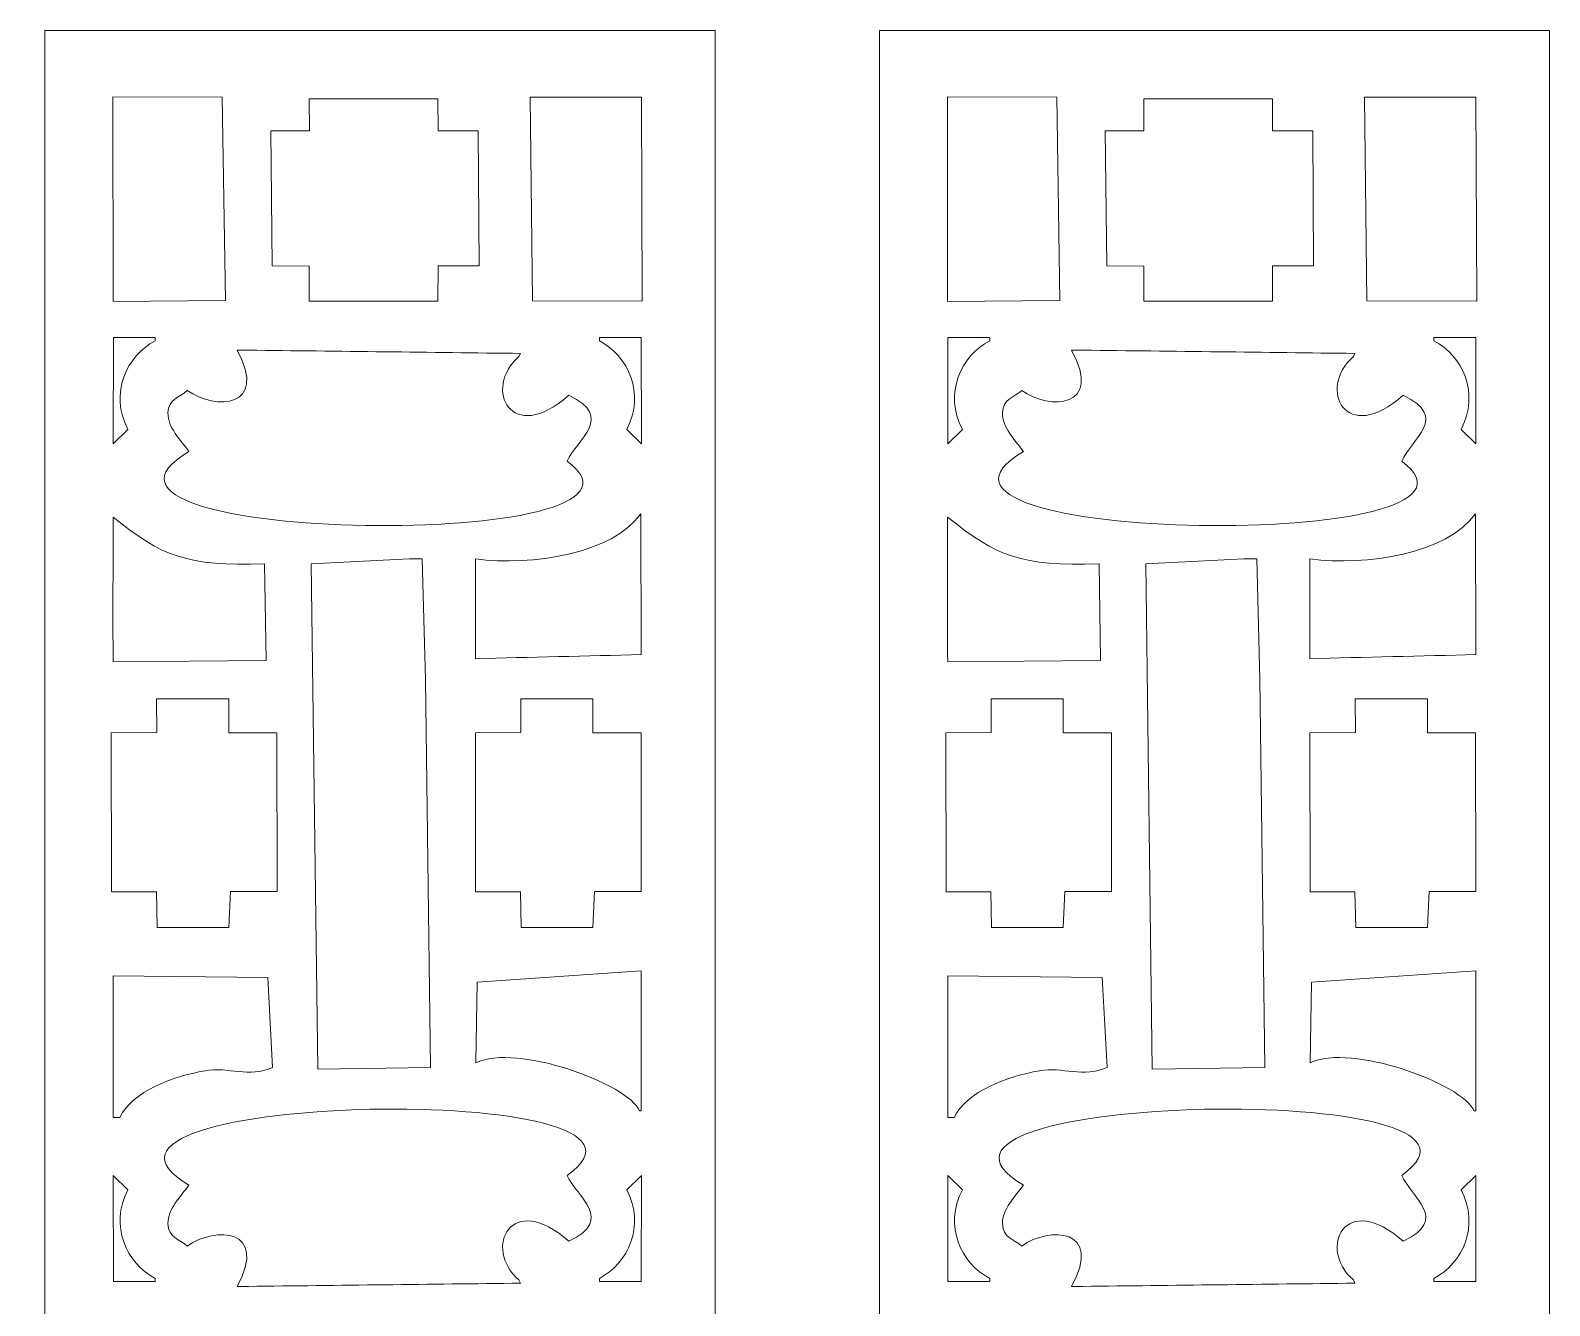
# Model space of a CAD drawing. Header units: centimetres. Extents: x 20.4 to 27.5, y -9.5 to 9.5.
# Drawn here: x 20.38 to 27.5, y 3.52 to 9.5 of the extents above; entities that cross this region are included whole.
import ezdxf

# ---------------------------------------------------------------- set-up
doc = ezdxf.new("R2010")
doc.units = ezdxf.units.CM
doc.header["$MEASUREMENT"] = 0
doc.layers.add('layer 1', color=7, linetype='Continuous')

msp = doc.modelspace()

# ---------------------------------------------------------------- linework, layer by layer
at = {"layer": 'layer 1', "color": 250, "lineweight": 9}
for points, knots in [([(20.44634, 9.5), (20.44634, 9.5), (23.58833, 9.5), (23.58833, 9.5), (23.58833, 9.5), (23.58833, 9.5), (23.58833, -9.5), (23.58833, -9.5), (23.58833, -9.5), (23.58833, -9.5), (20.44634, -9.5), (20.44634, -9.5), (20.44634, -9.5), (20.44634, -9.5), (20.44634, 9.5), (20.44634, 9.5)], [0, 0, 0, 0, 0.2, 0.2, 0.2, 0.2, 0.4, 0.4, 0.4, 0.4, 0.6, 0.6, 0.6, 0.6, 1, 1, 1, 1]), ([(24.35801, 9.5), (24.35801, 9.5), (27.5, 9.5), (27.5, 9.5), (27.5, 9.5), (27.5, 9.5), (27.5, -9.5), (27.5, -9.5), (27.5, -9.5), (27.5, -9.5), (24.35801, -9.5), (24.35801, -9.5), (24.35801, -9.5), (24.35801, -9.5), (24.35801, 9.5), (24.35801, 9.5)], [0, 0, 0, 0, 0.2, 0.2, 0.2, 0.2, 0.4, 0.4, 0.4, 0.4, 0.6, 0.6, 0.6, 0.6, 1, 1, 1, 1]), ([(20.76526, 9.1879), (20.76526, 9.1879), (20.76581, 8.22948), (20.76581, 8.22948), (20.76581, 8.22948), (20.76581, 8.22948), (21.2925, 8.2329), (21.2925, 8.2329), (21.2925, 8.2329), (21.2925, 8.2329), (21.27756, 9.18622), (21.27756, 9.18622), (21.27756, 9.18622), (21.27756, 9.18622), (20.76526, 9.1879), (20.76526, 9.1879)], [0, 0, 0, 0, 0.2, 0.2, 0.2, 0.2, 0.4, 0.4, 0.4, 0.4, 0.6, 0.6, 0.6, 0.6, 1, 1, 1, 1]), ([(21.68576, 9.17957), (21.68576, 9.17957), (21.68611, 9.02903), (21.68611, 9.02903), (21.68611, 9.02903), (21.68611, 9.02903), (21.50506, 9.02926), (21.50506, 9.02926), (21.50506, 9.02926), (21.50506, 9.02926), (21.51196, 8.3955), (21.51196, 8.3955), (21.51196, 8.3955), (21.51196, 8.3955), (21.68552, 8.39482), (21.68552, 8.39482), (21.68552, 8.39482), (21.68552, 8.39482), (21.68563, 8.23016), (21.68563, 8.23016), (21.68563, 8.23016), (21.68563, 8.23016), (22.28887, 8.22971), (22.28887, 8.22971), (22.28887, 8.22971), (22.28887, 8.22971), (22.28976, 8.39569), (22.28976, 8.39569), (22.28976, 8.39569), (22.28976, 8.39569), (22.48167, 8.39612), (22.48167, 8.39612), (22.48167, 8.39612), (22.48167, 8.39612), (22.47782, 9.0289), (22.47782, 9.0289), (22.47782, 9.0289), (22.47782, 9.0289), (22.28918, 9.02865), (22.28918, 9.02865), (22.28918, 9.02865), (22.28918, 9.02865), (22.2888, 9.17957), (22.2888, 9.17957), (22.2888, 9.17957), (22.2888, 9.17957), (21.68576, 9.17957), (21.68576, 9.17957)], [0, 0, 0, 0, 0.0769231, 0.0769231, 0.0769231, 0.0769231, 0.1538462, 0.1538462, 0.1538462, 0.1538462, 0.2307692, 0.2307692, 0.2307692, 0.2307692, 0.3076923, 0.3076923, 0.3076923, 0.3076923, 0.3846154, 0.3846154, 0.3846154, 0.3846154, 0.4615385, 0.4615385, 0.4615385, 0.4615385, 0.5384615, 0.5384615, 0.5384615, 0.5384615, 0.6153846, 0.6153846, 0.6153846, 0.6153846, 0.6923077, 0.6923077, 0.6923077, 0.6923077, 0.7692308, 0.7692308, 0.7692308, 0.7692308, 0.8461538, 0.8461538, 0.8461538, 0.8461538, 1, 1, 1, 1]), ([(22.72125, 9.18654), (22.72125, 9.18654), (22.73166, 8.23158), (22.73166, 8.23158), (22.73166, 8.23158), (22.73166, 8.23158), (23.2469, 8.22991), (23.2469, 8.22991), (23.2469, 8.22991), (23.2469, 8.22991), (23.24274, 9.18695), (23.24274, 9.18695), (23.24274, 9.18695), (23.24274, 9.18695), (22.72125, 9.18654), (22.72125, 9.18654)], [0, 0, 0, 0, 0.2, 0.2, 0.2, 0.2, 0.4, 0.4, 0.4, 0.4, 0.6, 0.6, 0.6, 0.6, 1, 1, 1, 1]), ([(20.83543, 7.62918), (20.74727, 7.79848), (20.82848, 7.97373), (20.96371, 8.04421), (20.96371, 8.04421), (20.96371, 8.04923), (20.96371, 8.05426), (20.96371, 8.05929), (20.96371, 8.05929), (20.96371, 8.05929), (20.76747, 8.05929), (20.76747, 8.05929), (20.76747, 8.05929), (20.76747, 8.05929), (20.76676, 7.5617), (20.76676, 7.5617), (20.76676, 7.5617), (20.76676, 7.5617), (20.83543, 7.62918), (20.83543, 7.62918)], [0, 0, 0, 0, 0.1666667, 0.1666667, 0.1666667, 0.1666667, 0.3333333, 0.3333333, 0.3333333, 0.3333333, 0.5, 0.5, 0.5, 0.5, 0.6666667, 0.6666667, 0.6666667, 0.6666667, 1, 1, 1, 1]), ([(23.17386, 7.62918), (23.26202, 7.79848), (23.18081, 7.97373), (23.04558, 8.04421), (23.04558, 8.04421), (23.04558, 8.04923), (23.04558, 8.05426), (23.04558, 8.05929), (23.04558, 8.05929), (23.04558, 8.05929), (23.24182, 8.05929), (23.24182, 8.05929), (23.24182, 8.05929), (23.24182, 8.05929), (23.24253, 7.5617), (23.24253, 7.5617), (23.24253, 7.5617), (23.24253, 7.5617), (23.17386, 7.62918), (23.17386, 7.62918)], [0, 0, 0, 0, 0.1666667, 0.1666667, 0.1666667, 0.1666667, 0.3333333, 0.3333333, 0.3333333, 0.3333333, 0.5, 0.5, 0.5, 0.5, 0.6666667, 0.6666667, 0.6666667, 0.6666667, 1, 1, 1, 1]), ([(21.12136, 7.52522), (21.0838, 7.57888), (21.02079, 7.63859), (21.02331, 7.70629), (21.02331, 7.70629), (21.02582, 7.77398), (21.07447, 7.77557), (21.11386, 7.81192), (21.11386, 7.81192), (21.2457, 7.71634), (21.49529, 7.72971), (21.34778, 8.00056), (21.34778, 8.00056), (21.36538, 8.00056), (21.38299, 8.00056), (21.40061, 8.00056), (21.40061, 8.00056), (21.82564, 7.99553), (22.25079, 7.99051), (22.67584, 7.98546), (22.67584, 7.98546), (22.67584, 7.98546), (22.66828, 7.97038), (22.66828, 7.97038), (22.66828, 7.97038), (22.49668, 7.8201), (22.63251, 7.54877), (22.9022, 7.78928), (22.9022, 7.78928), (23.12021, 7.68659), (22.93982, 7.58298), (22.89482, 7.4799), (22.89482, 7.4799), (23.47699, 7.05111), (20.37831, 7.08994), (21.12136, 7.52522)], [0, 0, 0, 0, 0.1, 0.1, 0.1, 0.1, 0.2, 0.2, 0.2, 0.2, 0.3, 0.3, 0.3, 0.3, 0.4, 0.4, 0.4, 0.4, 0.5, 0.5, 0.5, 0.5, 0.6, 0.6, 0.6, 0.6, 0.7, 0.7, 0.7, 0.7, 0.8, 0.8, 0.8, 0.8, 1, 1, 1, 1]), ([(21.47606, 6.99916), (21.10665, 6.98839), (21.00132, 7.03046), (20.76656, 7.218), (20.76656, 7.218), (20.76656, 7.03417), (20.76356, 6.75097), (20.76663, 6.53906), (20.76663, 6.53906), (20.76663, 6.53906), (21.4836, 6.54642), (21.4836, 6.54642), (21.4836, 6.54642), (21.4836, 6.54642), (21.47606, 6.99916), (21.47606, 6.99916)], [0, 0, 0, 0, 0.2, 0.2, 0.2, 0.2, 0.4, 0.4, 0.4, 0.4, 0.6, 0.6, 0.6, 0.6, 1, 1, 1, 1]), ([(23.24023, 7.23308), (23.10723, 7.04746), (22.72872, 6.98673), (22.46455, 7.0218), (22.46455, 7.0218), (22.46455, 7.0218), (22.46455, 6.55397), (22.46455, 6.55397), (22.46455, 6.55397), (22.71606, 6.56151), (22.9904, 6.56621), (23.24189, 6.57377), (23.24189, 6.57377), (23.24189, 6.57377), (23.24023, 7.23308), (23.24023, 7.23308)], [0, 0, 0, 0, 0.2, 0.2, 0.2, 0.2, 0.4, 0.4, 0.4, 0.4, 0.6, 0.6, 0.6, 0.6, 1, 1, 1, 1]), ([(22.15518, 7.0218), (22.15518, 7.0218), (21.69488, 6.99916), (21.69488, 6.99916), (21.69488, 6.99916), (21.69488, 6.99916), (21.72507, 4.6298), (21.72507, 4.6298), (21.72507, 4.6298), (21.72507, 4.6298), (22.25327, 4.63734), (22.25327, 4.63734), (22.25327, 4.63734), (22.25327, 4.63734), (22.23063, 6.45587), (22.23063, 6.45587), (22.23063, 6.45587), (22.23063, 6.45587), (22.21554, 7.0218), (22.21554, 7.0218), (22.21554, 7.0218), (22.21554, 7.0218), (22.15518, 7.0218), (22.15518, 7.0218)], [0, 0, 0, 0, 0.1428571, 0.1428571, 0.1428571, 0.1428571, 0.2857143, 0.2857143, 0.2857143, 0.2857143, 0.4285714, 0.4285714, 0.4285714, 0.4285714, 0.5714286, 0.5714286, 0.5714286, 0.5714286, 0.7142857, 0.7142857, 0.7142857, 0.7142857, 1, 1, 1, 1]), ([(20.97282, 5.29434), (20.97282, 5.29434), (21.30861, 5.29382), (21.30861, 5.29382), (21.30861, 5.29382), (21.30861, 5.29382), (21.31616, 5.46205), (21.31616, 5.46205), (21.31616, 5.46205), (21.31616, 5.46205), (21.53498, 5.46192), (21.53498, 5.46192), (21.53498, 5.46192), (21.53498, 5.46192), (21.53413, 6.20686), (21.53413, 6.20686), (21.53413, 6.20686), (21.53413, 6.20686), (21.30861, 6.20686), (21.30861, 6.20686), (21.30861, 6.20686), (21.30861, 6.20686), (21.30861, 6.36532), (21.30861, 6.36532), (21.30861, 6.36532), (21.30861, 6.36532), (20.97009, 6.36531), (20.97009, 6.36531), (20.97009, 6.36531), (20.97009, 6.36531), (20.97094, 6.2082), (20.97094, 6.2082), (20.97094, 6.2082), (20.97094, 6.2082), (20.75777, 6.20631), (20.75777, 6.20631), (20.75777, 6.20631), (20.75777, 6.20631), (20.75884, 5.46121), (20.75884, 5.46121), (20.75884, 5.46121), (20.75884, 5.46121), (20.96905, 5.46117), (20.96905, 5.46117), (20.96905, 5.46117), (20.96905, 5.46117), (20.97282, 5.29434), (20.97282, 5.29434)], [0, 0, 0, 0, 0.0769231, 0.0769231, 0.0769231, 0.0769231, 0.1538462, 0.1538462, 0.1538462, 0.1538462, 0.2307692, 0.2307692, 0.2307692, 0.2307692, 0.3076923, 0.3076923, 0.3076923, 0.3076923, 0.3846154, 0.3846154, 0.3846154, 0.3846154, 0.4615385, 0.4615385, 0.4615385, 0.4615385, 0.5384615, 0.5384615, 0.5384615, 0.5384615, 0.6153846, 0.6153846, 0.6153846, 0.6153846, 0.6923077, 0.6923077, 0.6923077, 0.6923077, 0.7692308, 0.7692308, 0.7692308, 0.7692308, 0.8461538, 0.8461538, 0.8461538, 0.8461538, 1, 1, 1, 1]), ([(22.6796, 5.29434), (22.6796, 5.29434), (23.0154, 5.29382), (23.0154, 5.29382), (23.0154, 5.29382), (23.0154, 5.29382), (23.02294, 5.46205), (23.02294, 5.46205), (23.02294, 5.46205), (23.02294, 5.46205), (23.24176, 5.46192), (23.24176, 5.46192), (23.24176, 5.46192), (23.24176, 5.46192), (23.24091, 6.20686), (23.24091, 6.20686), (23.24091, 6.20686), (23.24091, 6.20686), (23.0154, 6.20686), (23.0154, 6.20686), (23.0154, 6.20686), (23.0154, 6.20686), (23.0154, 6.36532), (23.0154, 6.36532), (23.0154, 6.36532), (23.0154, 6.36532), (22.67687, 6.36531), (22.67687, 6.36531), (22.67687, 6.36531), (22.67687, 6.36531), (22.67773, 6.2082), (22.67773, 6.2082), (22.67773, 6.2082), (22.67773, 6.2082), (22.46455, 6.20631), (22.46455, 6.20631), (22.46455, 6.20631), (22.46455, 6.20631), (22.46562, 5.46121), (22.46562, 5.46121), (22.46562, 5.46121), (22.46562, 5.46121), (22.67584, 5.46117), (22.67584, 5.46117), (22.67584, 5.46117), (22.67584, 5.46117), (22.6796, 5.29434), (22.6796, 5.29434)], [0, 0, 0, 0, 0.0769231, 0.0769231, 0.0769231, 0.0769231, 0.1538462, 0.1538462, 0.1538462, 0.1538462, 0.2307692, 0.2307692, 0.2307692, 0.2307692, 0.3076923, 0.3076923, 0.3076923, 0.3076923, 0.3846154, 0.3846154, 0.3846154, 0.3846154, 0.4615385, 0.4615385, 0.4615385, 0.4615385, 0.5384615, 0.5384615, 0.5384615, 0.5384615, 0.6153846, 0.6153846, 0.6153846, 0.6153846, 0.6923077, 0.6923077, 0.6923077, 0.6923077, 0.7692308, 0.7692308, 0.7692308, 0.7692308, 0.8461538, 0.8461538, 0.8461538, 0.8461538, 1, 1, 1, 1]), ([(20.76676, 5.06745), (20.76676, 4.84613), (20.76676, 4.62476), (20.76676, 4.40342), (20.76676, 4.40342), (20.77681, 4.40342), (20.78688, 4.40342), (20.79694, 4.40342), (20.79694, 4.40342), (20.85928, 4.52666), (21.04195, 4.59452), (21.19687, 4.62226), (21.19687, 4.62226), (21.30562, 4.64173), (21.40228, 4.58744), (21.51378, 4.63734), (21.51378, 4.63734), (21.51378, 4.63734), (21.49116, 5.05991), (21.49116, 5.05991), (21.49116, 5.05991), (21.49116, 5.05991), (20.76676, 5.06745), (20.76676, 5.06745)], [0, 0, 0, 0, 0.1428571, 0.1428571, 0.1428571, 0.1428571, 0.2857143, 0.2857143, 0.2857143, 0.2857143, 0.4285714, 0.4285714, 0.4285714, 0.4285714, 0.5714286, 0.5714286, 0.5714286, 0.5714286, 0.7142857, 0.7142857, 0.7142857, 0.7142857, 1, 1, 1, 1]), ([(22.47209, 5.03727), (22.47209, 5.03727), (22.46605, 4.65922), (22.46605, 4.65922), (22.46605, 4.65922), (22.6563, 4.75298), (23.18197, 4.56077), (23.23422, 4.4336), (23.23422, 4.4336), (23.23674, 4.4336), (23.23925, 4.4336), (23.24176, 4.4336), (23.24176, 4.4336), (23.24176, 4.4336), (23.24176, 5.09009), (23.24176, 5.09009), (23.24176, 5.09009), (23.24176, 5.09009), (22.47209, 5.03727), (22.47209, 5.03727)], [0, 0, 0, 0, 0.1666667, 0.1666667, 0.1666667, 0.1666667, 0.3333333, 0.3333333, 0.3333333, 0.3333333, 0.5, 0.5, 0.5, 0.5, 0.6666667, 0.6666667, 0.6666667, 0.6666667, 1, 1, 1, 1]), ([(21.12136, 4.08646), (21.0838, 4.0328), (21.02079, 3.97309), (21.02331, 3.9054), (21.02331, 3.9054), (21.02582, 3.8377), (21.07447, 3.83612), (21.11386, 3.79976), (21.11386, 3.79976), (21.2457, 3.89534), (21.49529, 3.88197), (21.34778, 3.61112), (21.34778, 3.61112), (21.36538, 3.61112), (21.38299, 3.61112), (21.40061, 3.61112), (21.40061, 3.61112), (21.82564, 3.61615), (22.25079, 3.62118), (22.67584, 3.62622), (22.67584, 3.62622), (22.67584, 3.62622), (22.66828, 3.64131), (22.66828, 3.64131), (22.66828, 3.64131), (22.49668, 3.79158), (22.63251, 4.06291), (22.9022, 3.82241), (22.9022, 3.82241), (23.12021, 3.9251), (22.93982, 4.0287), (22.89482, 4.13178), (22.89482, 4.13178), (23.537, 4.5824), (20.37831, 4.52174), (21.12136, 4.08646)], [0, 0, 0, 0, 0.1, 0.1, 0.1, 0.1, 0.2, 0.2, 0.2, 0.2, 0.3, 0.3, 0.3, 0.3, 0.4, 0.4, 0.4, 0.4, 0.5, 0.5, 0.5, 0.5, 0.6, 0.6, 0.6, 0.6, 0.7, 0.7, 0.7, 0.7, 0.8, 0.8, 0.8, 0.8, 1, 1, 1, 1]), ([(20.83543, 4.06387), (20.74727, 3.89458), (20.82848, 3.71932), (20.96371, 3.64885), (20.96371, 3.64885), (20.96371, 3.64382), (20.96371, 3.63879), (20.96371, 3.63376), (20.96371, 3.63376), (20.96371, 3.63376), (20.76747, 3.63376), (20.76747, 3.63376), (20.76747, 3.63376), (20.76747, 3.63376), (20.76676, 4.13135), (20.76676, 4.13135), (20.76676, 4.13135), (20.76676, 4.13135), (20.83543, 4.06387), (20.83543, 4.06387)], [0, 0, 0, 0, 0.1666667, 0.1666667, 0.1666667, 0.1666667, 0.3333333, 0.3333333, 0.3333333, 0.3333333, 0.5, 0.5, 0.5, 0.5, 0.6666667, 0.6666667, 0.6666667, 0.6666667, 1, 1, 1, 1]), ([(23.17386, 4.06387), (23.26202, 3.89458), (23.18081, 3.71932), (23.04558, 3.64885), (23.04558, 3.64885), (23.04558, 3.64382), (23.04558, 3.63879), (23.04558, 3.63376), (23.04558, 3.63376), (23.04558, 3.63376), (23.24182, 3.63376), (23.24182, 3.63376), (23.24182, 3.63376), (23.24182, 3.63376), (23.24253, 4.13135), (23.24253, 4.13135), (23.24253, 4.13135), (23.24253, 4.13135), (23.17386, 4.06387), (23.17386, 4.06387)], [0, 0, 0, 0, 0.1666667, 0.1666667, 0.1666667, 0.1666667, 0.3333333, 0.3333333, 0.3333333, 0.3333333, 0.5, 0.5, 0.5, 0.5, 0.6666667, 0.6666667, 0.6666667, 0.6666667, 1, 1, 1, 1])]:
    msp.add_open_spline(points, degree=3, knots=knots, dxfattribs=at)
at = {"layer": 'layer 1', "color": 7, "lineweight": 9}
for points, knots in [([(24.67693, 9.1879), (24.67693, 9.1879), (24.67748, 8.22948), (24.67748, 8.22948), (24.67748, 8.22948), (24.67748, 8.22948), (25.20417, 8.2329), (25.20417, 8.2329), (25.20417, 8.2329), (25.20417, 8.2329), (25.18923, 9.18622), (25.18923, 9.18622), (25.18923, 9.18622), (25.18923, 9.18622), (24.67693, 9.1879), (24.67693, 9.1879)], [0, 0, 0, 0, 0.2, 0.2, 0.2, 0.2, 0.4, 0.4, 0.4, 0.4, 0.6, 0.6, 0.6, 0.6, 1, 1, 1, 1]), ([(25.59743, 9.17957), (25.59743, 9.17957), (25.59778, 9.02903), (25.59778, 9.02903), (25.59778, 9.02903), (25.59778, 9.02903), (25.41673, 9.02926), (25.41673, 9.02926), (25.41673, 9.02926), (25.41673, 9.02926), (25.42363, 8.3955), (25.42363, 8.3955), (25.42363, 8.3955), (25.42363, 8.3955), (25.59719, 8.39482), (25.59719, 8.39482), (25.59719, 8.39482), (25.59719, 8.39482), (25.5973, 8.23016), (25.5973, 8.23016), (25.5973, 8.23016), (25.5973, 8.23016), (26.20054, 8.22971), (26.20054, 8.22971), (26.20054, 8.22971), (26.20054, 8.22971), (26.20143, 8.39569), (26.20143, 8.39569), (26.20143, 8.39569), (26.20143, 8.39569), (26.39334, 8.39612), (26.39334, 8.39612), (26.39334, 8.39612), (26.39334, 8.39612), (26.38949, 9.0289), (26.38949, 9.0289), (26.38949, 9.0289), (26.38949, 9.0289), (26.20085, 9.02865), (26.20085, 9.02865), (26.20085, 9.02865), (26.20085, 9.02865), (26.20047, 9.17957), (26.20047, 9.17957), (26.20047, 9.17957), (26.20047, 9.17957), (25.59743, 9.17957), (25.59743, 9.17957)], [0, 0, 0, 0, 0.0769231, 0.0769231, 0.0769231, 0.0769231, 0.1538462, 0.1538462, 0.1538462, 0.1538462, 0.2307692, 0.2307692, 0.2307692, 0.2307692, 0.3076923, 0.3076923, 0.3076923, 0.3076923, 0.3846154, 0.3846154, 0.3846154, 0.3846154, 0.4615385, 0.4615385, 0.4615385, 0.4615385, 0.5384615, 0.5384615, 0.5384615, 0.5384615, 0.6153846, 0.6153846, 0.6153846, 0.6153846, 0.6923077, 0.6923077, 0.6923077, 0.6923077, 0.7692308, 0.7692308, 0.7692308, 0.7692308, 0.8461538, 0.8461538, 0.8461538, 0.8461538, 1, 1, 1, 1]), ([(26.63292, 9.18654), (26.63292, 9.18654), (26.64333, 8.23158), (26.64333, 8.23158), (26.64333, 8.23158), (26.64333, 8.23158), (27.15857, 8.22991), (27.15857, 8.22991), (27.15857, 8.22991), (27.15857, 8.22991), (27.15441, 9.18695), (27.15441, 9.18695), (27.15441, 9.18695), (27.15441, 9.18695), (26.63292, 9.18654), (26.63292, 9.18654)], [0, 0, 0, 0, 0.2, 0.2, 0.2, 0.2, 0.4, 0.4, 0.4, 0.4, 0.6, 0.6, 0.6, 0.6, 1, 1, 1, 1]), ([(24.7471, 7.62918), (24.65894, 7.79848), (24.74015, 7.97373), (24.87538, 8.04421), (24.87538, 8.04421), (24.87538, 8.04923), (24.87538, 8.05426), (24.87538, 8.05929), (24.87538, 8.05929), (24.87538, 8.05929), (24.67914, 8.05929), (24.67914, 8.05929), (24.67914, 8.05929), (24.67914, 8.05929), (24.67843, 7.5617), (24.67843, 7.5617), (24.67843, 7.5617), (24.67843, 7.5617), (24.7471, 7.62918), (24.7471, 7.62918)], [0, 0, 0, 0, 0.1666667, 0.1666667, 0.1666667, 0.1666667, 0.3333333, 0.3333333, 0.3333333, 0.3333333, 0.5, 0.5, 0.5, 0.5, 0.6666667, 0.6666667, 0.6666667, 0.6666667, 1, 1, 1, 1]), ([(27.08553, 7.62918), (27.17369, 7.79848), (27.09248, 7.97373), (26.95725, 8.04421), (26.95725, 8.04421), (26.95725, 8.04923), (26.95725, 8.05426), (26.95725, 8.05929), (26.95725, 8.05929), (26.95725, 8.05929), (27.15349, 8.05929), (27.15349, 8.05929), (27.15349, 8.05929), (27.15349, 8.05929), (27.1542, 7.5617), (27.1542, 7.5617), (27.1542, 7.5617), (27.1542, 7.5617), (27.08553, 7.62918), (27.08553, 7.62918)], [0, 0, 0, 0, 0.1666667, 0.1666667, 0.1666667, 0.1666667, 0.3333333, 0.3333333, 0.3333333, 0.3333333, 0.5, 0.5, 0.5, 0.5, 0.6666667, 0.6666667, 0.6666667, 0.6666667, 1, 1, 1, 1]), ([(25.03303, 7.52522), (24.99547, 7.57888), (24.93246, 7.63859), (24.93498, 7.70629), (24.93498, 7.70629), (24.93749, 7.77398), (24.98614, 7.77557), (25.02553, 7.81192), (25.02553, 7.81192), (25.15737, 7.71634), (25.40696, 7.72971), (25.25945, 8.00056), (25.25945, 8.00056), (25.27705, 8.00056), (25.29466, 8.00056), (25.31228, 8.00056), (25.31228, 8.00056), (25.73731, 7.99553), (26.16246, 7.99051), (26.58751, 7.98546), (26.58751, 7.98546), (26.58751, 7.98546), (26.57995, 7.97038), (26.57995, 7.97038), (26.57995, 7.97038), (26.40835, 7.8201), (26.54418, 7.54877), (26.81387, 7.78928), (26.81387, 7.78928), (27.03188, 7.68659), (26.85149, 7.58298), (26.80649, 7.4799), (26.80649, 7.4799), (27.38866, 7.05111), (24.28998, 7.08994), (25.03303, 7.52522)], [0, 0, 0, 0, 0.1, 0.1, 0.1, 0.1, 0.2, 0.2, 0.2, 0.2, 0.3, 0.3, 0.3, 0.3, 0.4, 0.4, 0.4, 0.4, 0.5, 0.5, 0.5, 0.5, 0.6, 0.6, 0.6, 0.6, 0.7, 0.7, 0.7, 0.7, 0.8, 0.8, 0.8, 0.8, 1, 1, 1, 1]), ([(25.38773, 6.99916), (25.01832, 6.98839), (24.91299, 7.03046), (24.67823, 7.218), (24.67823, 7.218), (24.67823, 7.03417), (24.67523, 6.75097), (24.6783, 6.53906), (24.6783, 6.53906), (24.6783, 6.53906), (25.39527, 6.54642), (25.39527, 6.54642), (25.39527, 6.54642), (25.39527, 6.54642), (25.38773, 6.99916), (25.38773, 6.99916)], [0, 0, 0, 0, 0.2, 0.2, 0.2, 0.2, 0.4, 0.4, 0.4, 0.4, 0.6, 0.6, 0.6, 0.6, 1, 1, 1, 1]), ([(27.1519, 7.23308), (27.0189, 7.04746), (26.64039, 6.98673), (26.37622, 7.0218), (26.37622, 7.0218), (26.37622, 7.0218), (26.37622, 6.55397), (26.37622, 6.55397), (26.37622, 6.55397), (26.62773, 6.56151), (26.90207, 6.56621), (27.15356, 6.57377), (27.15356, 6.57377), (27.15356, 6.57377), (27.1519, 7.23308), (27.1519, 7.23308)], [0, 0, 0, 0, 0.2, 0.2, 0.2, 0.2, 0.4, 0.4, 0.4, 0.4, 0.6, 0.6, 0.6, 0.6, 1, 1, 1, 1]), ([(26.06685, 7.0218), (26.06685, 7.0218), (25.60655, 6.99916), (25.60655, 6.99916), (25.60655, 6.99916), (25.60655, 6.99916), (25.63674, 4.6298), (25.63674, 4.6298), (25.63674, 4.6298), (25.63674, 4.6298), (26.16494, 4.63734), (26.16494, 4.63734), (26.16494, 4.63734), (26.16494, 4.63734), (26.1423, 6.45587), (26.1423, 6.45587), (26.1423, 6.45587), (26.1423, 6.45587), (26.12721, 7.0218), (26.12721, 7.0218), (26.12721, 7.0218), (26.12721, 7.0218), (26.06685, 7.0218), (26.06685, 7.0218)], [0, 0, 0, 0, 0.1428571, 0.1428571, 0.1428571, 0.1428571, 0.2857143, 0.2857143, 0.2857143, 0.2857143, 0.4285714, 0.4285714, 0.4285714, 0.4285714, 0.5714286, 0.5714286, 0.5714286, 0.5714286, 0.7142857, 0.7142857, 0.7142857, 0.7142857, 1, 1, 1, 1]), ([(24.88449, 5.29434), (24.88449, 5.29434), (25.22028, 5.29382), (25.22028, 5.29382), (25.22028, 5.29382), (25.22028, 5.29382), (25.22783, 5.46205), (25.22783, 5.46205), (25.22783, 5.46205), (25.22783, 5.46205), (25.44665, 5.46192), (25.44665, 5.46192), (25.44665, 5.46192), (25.44665, 5.46192), (25.4458, 6.20686), (25.4458, 6.20686), (25.4458, 6.20686), (25.4458, 6.20686), (25.22028, 6.20686), (25.22028, 6.20686), (25.22028, 6.20686), (25.22028, 6.20686), (25.22028, 6.36532), (25.22028, 6.36532), (25.22028, 6.36532), (25.22028, 6.36532), (24.88176, 6.36531), (24.88176, 6.36531), (24.88176, 6.36531), (24.88176, 6.36531), (24.88261, 6.2082), (24.88261, 6.2082), (24.88261, 6.2082), (24.88261, 6.2082), (24.66944, 6.20631), (24.66944, 6.20631), (24.66944, 6.20631), (24.66944, 6.20631), (24.67051, 5.46121), (24.67051, 5.46121), (24.67051, 5.46121), (24.67051, 5.46121), (24.88072, 5.46117), (24.88072, 5.46117), (24.88072, 5.46117), (24.88072, 5.46117), (24.88449, 5.29434), (24.88449, 5.29434)], [0, 0, 0, 0, 0.0769231, 0.0769231, 0.0769231, 0.0769231, 0.1538462, 0.1538462, 0.1538462, 0.1538462, 0.2307692, 0.2307692, 0.2307692, 0.2307692, 0.3076923, 0.3076923, 0.3076923, 0.3076923, 0.3846154, 0.3846154, 0.3846154, 0.3846154, 0.4615385, 0.4615385, 0.4615385, 0.4615385, 0.5384615, 0.5384615, 0.5384615, 0.5384615, 0.6153846, 0.6153846, 0.6153846, 0.6153846, 0.6923077, 0.6923077, 0.6923077, 0.6923077, 0.7692308, 0.7692308, 0.7692308, 0.7692308, 0.8461538, 0.8461538, 0.8461538, 0.8461538, 1, 1, 1, 1]), ([(26.59127, 5.29434), (26.59127, 5.29434), (26.92707, 5.29382), (26.92707, 5.29382), (26.92707, 5.29382), (26.92707, 5.29382), (26.93461, 5.46205), (26.93461, 5.46205), (26.93461, 5.46205), (26.93461, 5.46205), (27.15343, 5.46192), (27.15343, 5.46192), (27.15343, 5.46192), (27.15343, 5.46192), (27.15258, 6.20686), (27.15258, 6.20686), (27.15258, 6.20686), (27.15258, 6.20686), (26.92707, 6.20686), (26.92707, 6.20686), (26.92707, 6.20686), (26.92707, 6.20686), (26.92707, 6.36532), (26.92707, 6.36532), (26.92707, 6.36532), (26.92707, 6.36532), (26.58854, 6.36531), (26.58854, 6.36531), (26.58854, 6.36531), (26.58854, 6.36531), (26.5894, 6.2082), (26.5894, 6.2082), (26.5894, 6.2082), (26.5894, 6.2082), (26.37622, 6.20631), (26.37622, 6.20631), (26.37622, 6.20631), (26.37622, 6.20631), (26.37729, 5.46121), (26.37729, 5.46121), (26.37729, 5.46121), (26.37729, 5.46121), (26.58751, 5.46117), (26.58751, 5.46117), (26.58751, 5.46117), (26.58751, 5.46117), (26.59127, 5.29434), (26.59127, 5.29434)], [0, 0, 0, 0, 0.0769231, 0.0769231, 0.0769231, 0.0769231, 0.1538462, 0.1538462, 0.1538462, 0.1538462, 0.2307692, 0.2307692, 0.2307692, 0.2307692, 0.3076923, 0.3076923, 0.3076923, 0.3076923, 0.3846154, 0.3846154, 0.3846154, 0.3846154, 0.4615385, 0.4615385, 0.4615385, 0.4615385, 0.5384615, 0.5384615, 0.5384615, 0.5384615, 0.6153846, 0.6153846, 0.6153846, 0.6153846, 0.6923077, 0.6923077, 0.6923077, 0.6923077, 0.7692308, 0.7692308, 0.7692308, 0.7692308, 0.8461538, 0.8461538, 0.8461538, 0.8461538, 1, 1, 1, 1]), ([(24.67843, 5.06745), (24.67843, 4.84613), (24.67843, 4.62476), (24.67843, 4.40342), (24.67843, 4.40342), (24.68848, 4.40342), (24.69855, 4.40342), (24.70861, 4.40342), (24.70861, 4.40342), (24.77095, 4.52666), (24.95362, 4.59452), (25.10854, 4.62226), (25.10854, 4.62226), (25.21729, 4.64173), (25.31395, 4.58744), (25.42545, 4.63734), (25.42545, 4.63734), (25.42545, 4.63734), (25.40283, 5.05991), (25.40283, 5.05991), (25.40283, 5.05991), (25.40283, 5.05991), (24.67843, 5.06745), (24.67843, 5.06745)], [0, 0, 0, 0, 0.1428571, 0.1428571, 0.1428571, 0.1428571, 0.2857143, 0.2857143, 0.2857143, 0.2857143, 0.4285714, 0.4285714, 0.4285714, 0.4285714, 0.5714286, 0.5714286, 0.5714286, 0.5714286, 0.7142857, 0.7142857, 0.7142857, 0.7142857, 1, 1, 1, 1]), ([(26.38376, 5.03727), (26.38376, 5.03727), (26.37772, 4.65922), (26.37772, 4.65922), (26.37772, 4.65922), (26.56797, 4.75298), (27.09364, 4.56077), (27.14589, 4.4336), (27.14589, 4.4336), (27.14841, 4.4336), (27.15092, 4.4336), (27.15343, 4.4336), (27.15343, 4.4336), (27.15343, 4.4336), (27.15343, 5.09009), (27.15343, 5.09009), (27.15343, 5.09009), (27.15343, 5.09009), (26.38376, 5.03727), (26.38376, 5.03727)], [0, 0, 0, 0, 0.1666667, 0.1666667, 0.1666667, 0.1666667, 0.3333333, 0.3333333, 0.3333333, 0.3333333, 0.5, 0.5, 0.5, 0.5, 0.6666667, 0.6666667, 0.6666667, 0.6666667, 1, 1, 1, 1]), ([(25.03303, 4.08646), (24.99547, 4.0328), (24.93246, 3.97309), (24.93498, 3.9054), (24.93498, 3.9054), (24.93749, 3.8377), (24.98614, 3.83612), (25.02553, 3.79976), (25.02553, 3.79976), (25.15737, 3.89534), (25.40696, 3.88197), (25.25945, 3.61112), (25.25945, 3.61112), (25.27705, 3.61112), (25.29466, 3.61112), (25.31228, 3.61112), (25.31228, 3.61112), (25.73731, 3.61615), (26.16246, 3.62118), (26.58751, 3.62622), (26.58751, 3.62622), (26.58751, 3.62622), (26.57995, 3.64131), (26.57995, 3.64131), (26.57995, 3.64131), (26.40835, 3.79158), (26.54418, 4.06291), (26.81387, 3.82241), (26.81387, 3.82241), (27.03188, 3.9251), (26.85149, 4.0287), (26.80649, 4.13178), (26.80649, 4.13178), (27.44867, 4.5824), (24.28998, 4.52174), (25.03303, 4.08646)], [0, 0, 0, 0, 0.1, 0.1, 0.1, 0.1, 0.2, 0.2, 0.2, 0.2, 0.3, 0.3, 0.3, 0.3, 0.4, 0.4, 0.4, 0.4, 0.5, 0.5, 0.5, 0.5, 0.6, 0.6, 0.6, 0.6, 0.7, 0.7, 0.7, 0.7, 0.8, 0.8, 0.8, 0.8, 1, 1, 1, 1]), ([(24.7471, 4.06387), (24.65894, 3.89458), (24.74015, 3.71932), (24.87538, 3.64885), (24.87538, 3.64885), (24.87538, 3.64382), (24.87538, 3.63879), (24.87538, 3.63376), (24.87538, 3.63376), (24.87538, 3.63376), (24.67914, 3.63376), (24.67914, 3.63376), (24.67914, 3.63376), (24.67914, 3.63376), (24.67843, 4.13135), (24.67843, 4.13135), (24.67843, 4.13135), (24.67843, 4.13135), (24.7471, 4.06387), (24.7471, 4.06387)], [0, 0, 0, 0, 0.1666667, 0.1666667, 0.1666667, 0.1666667, 0.3333333, 0.3333333, 0.3333333, 0.3333333, 0.5, 0.5, 0.5, 0.5, 0.6666667, 0.6666667, 0.6666667, 0.6666667, 1, 1, 1, 1]), ([(27.08553, 4.06387), (27.17369, 3.89458), (27.09248, 3.71932), (26.95725, 3.64885), (26.95725, 3.64885), (26.95725, 3.64382), (26.95725, 3.63879), (26.95725, 3.63376), (26.95725, 3.63376), (26.95725, 3.63376), (27.15349, 3.63376), (27.15349, 3.63376), (27.15349, 3.63376), (27.15349, 3.63376), (27.1542, 4.13135), (27.1542, 4.13135), (27.1542, 4.13135), (27.1542, 4.13135), (27.08553, 4.06387), (27.08553, 4.06387)], [0, 0, 0, 0, 0.1666667, 0.1666667, 0.1666667, 0.1666667, 0.3333333, 0.3333333, 0.3333333, 0.3333333, 0.5, 0.5, 0.5, 0.5, 0.6666667, 0.6666667, 0.6666667, 0.6666667, 1, 1, 1, 1])]:
    msp.add_open_spline(points, degree=3, knots=knots, dxfattribs=at)

doc.saveas('drawing.dxf')
